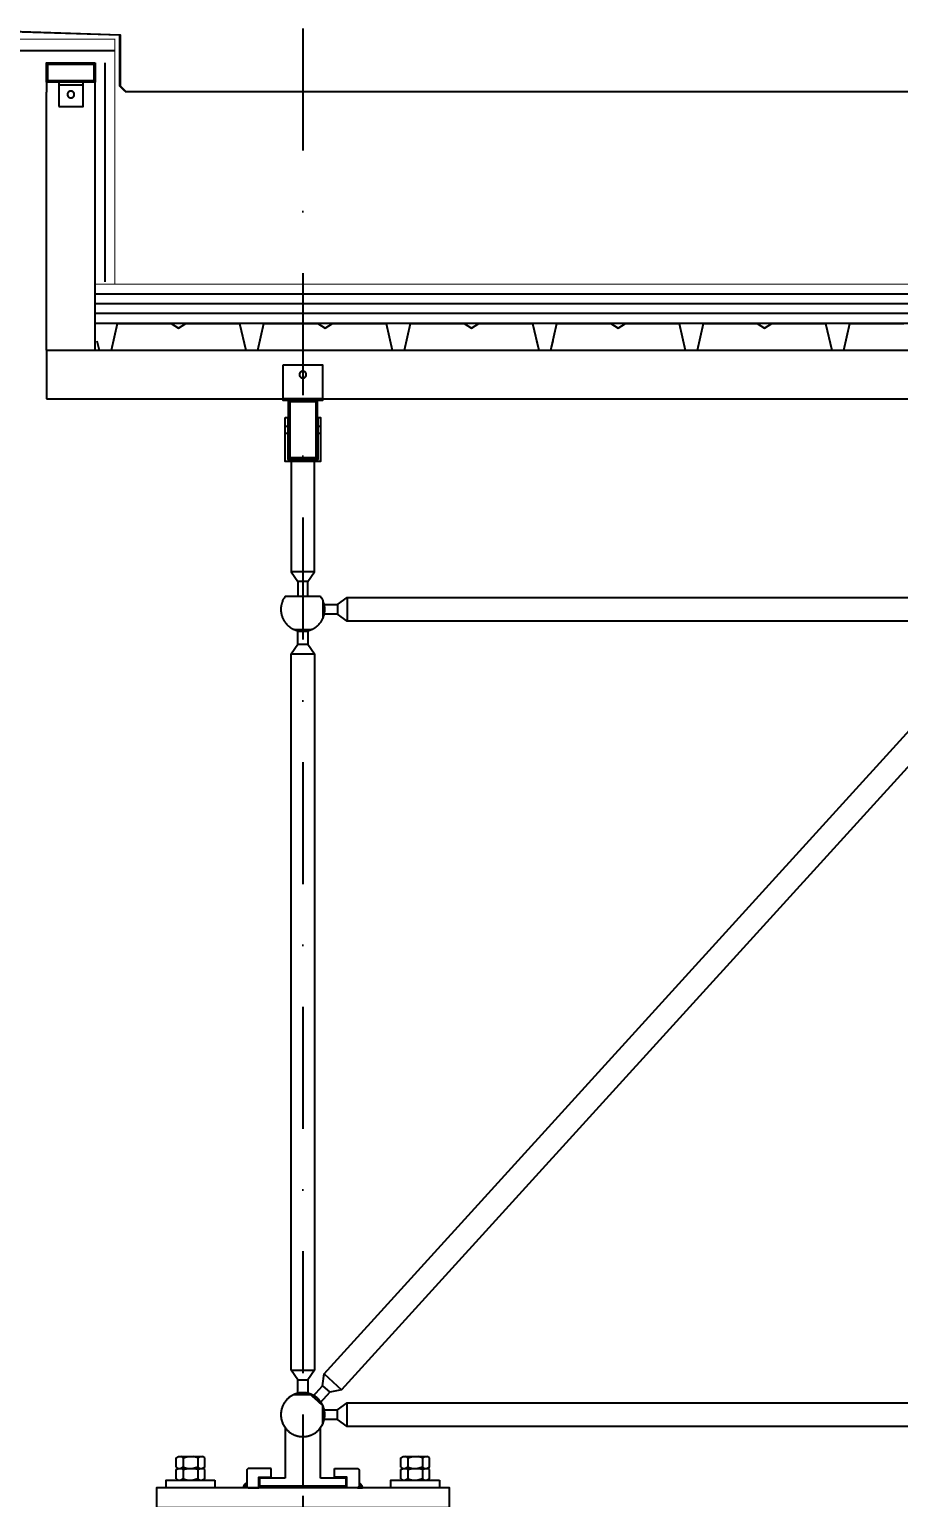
# Model space of a CAD drawing. Header units: centimetres. Extents: x 77182 to 116086, y 20619 to 33555.
# Drawn here: x 94008.7 to 94186.7, y 22546.4 to 22847.2 of the extents above; entities that cross this region are included whole.
import ezdxf

# ---------------------------------------------------------------- set-up
doc = ezdxf.new("R2010")
doc.units = ezdxf.units.CM
doc.header["$LTSCALE"] = 100
doc.linetypes.add('DASHDOT2', pattern=[0.5, 0.25, -0.125, 0, -0.125])
doc.layers.add('00_USK-ASIK_60.120.4_S235', color=3, linetype='Continuous', lineweight=25)
for name, color, linetype in [('A-ANNO-DIMS', 187, 'Continuous'), ('A-ANNO-GRID', 155, 'DASHDOT2'), ('A-ELEV-02', 253, 'Continuous'), ('A-ELEV-04', 250, 'Continuous'), ('A-WALL-INSL', 249, 'Continuous'), ('A-WALL-SNWPNL', 200, 'Continuous'), ('A-WALL-STEL', 202, 'Continuous'), ('S-STEL', 3, 'Continuous')]:
    doc.layers.add(name, color=color, linetype=linetype)
doc.styles.add('Fields_100', font='act_simplex.shx', dxfattribs={"width": 0.8, "height": 20})
doc.linetypes.add('BATTING', pattern='A,0.00254,-2.54,[134,ltypeshp.shx,S=2.54,R=0,X=-2.54,Y=0],-5.08,[134,ltypeshp.shx,S=2.54,R=180,X=2.54,Y=0],-2.54', length=10.16254)
doc.dimstyles.new('FIELDS_100', dxfattribs={"dimscale": 0, "dimtxt": 20, "dimasz": 5, "dimexe": 5, "dimexo": 5, "dimgap": 5, "dimtad": 0, "dimdec": 0, "dimzin": 0, "dimdsep": 46, "dimtxsty": 'Fields_100', "dimblk": 'DOT', "dimcen": 0.09, "dimclrt": 50, "dimadec": 0, "dimazin": 0, "dimtfac": 1, "dimtdec": 0, "dimtix": 1, "dimtofl": 0, "dimtmove": 1, "dimatfit": 3, "dimfxl": 5, "dimfxlon": 1, "dimtolj": 1, "dimtzin": 0, "dimarcsym": 0})

# ---------------------------------------------------------------- blocks, each defined once
blk = doc.blocks.new('SOMUN')
for p, q in [((-9.8, 7.1), (-8.2, 8)), ((-9.8, 0.9), (-9.8, 7.1)), ((-9.8, 0.9), (-8.2, 0)), ((-8.2, 8), (-5, 8)), ((-8.2, 0), (-5, 0)), ((-5, 7.1), (-6.6, 8)), ((-5, 0.9), (-6.6, 0)), ((-5, 8), (5, 8)), ((-5, 7.1), (-1.7, 8)), ((-5, 7.1), (-5, 0.9)), ((-5, 0.9), (-1.7, 0)), ((-5, 0), (5, 0)), ((5, 7.1), (1.7, 8)), ((5, 0.9), (1.7, 0)), ((5, 8), (8.2, 8)), ((5, 7.1), (6.6, 8)), ((5, 7.1), (5, 0.9)), ((5, 0.9), (6.6, 0)), ((5, 0), (8.2, 0)), ((9.8, 7.1), (8.2, 8)), ((9.8, 0.9), (8.2, 0)), ((9.8, 0.9), (9.8, 7.1))]:
    blk.add_line(p, q)
blk = doc.blocks.new('_Dot')
at = {"color": 0, "linetype": 'ByBlock', "lineweight": -2}
blk.add_line((-0.5, 0), (-1, 0), dxfattribs=at)
at = {"color": 0, "linetype": 'ByBlock', "const_width": 0.5}
blk.add_lwpolyline([(-0.25, 0, 1), (0.25, 0, 1)], format="xyb", close=True, dxfattribs=at)
blk = doc.blocks.new('*D12')
at = {"layer": 'A-ANNO-DIMS', "color": 0, "lineweight": -2, "transparency": 16777216}
for p, q in [((94064.7, 23343.48), (94064.7, 23353.48)), ((95864.7, 23343.48), (95864.7, 23353.48)), ((94069.7, 23348.48), (94933.03, 23348.48)), ((95859.7, 23348.48), (94996.36, 23348.48))]:
    blk.add_line(p, q, dxfattribs=at)
at = {"layer": 'DEFPOINTS', "color": 0, "transparency": 16777216}
for p in [(95864.7, 23348.48), (94064.7, 22503.48), (95864.7, 22503.48)]:
    blk.add_point(p, dxfattribs=at)
at = {"layer": 'A-ANNO-DIMS', "color": 0, "lineweight": -2, "transparency": 16777216, "xscale": 5, "yscale": 5, "zscale": 5, "rotation": 180}
blk.add_blockref('_Dot', (94064.7, 23348.48), dxfattribs=at)
at = {"layer": 'A-ANNO-DIMS', "color": 0, "lineweight": -2, "transparency": 16777216, "xscale": 5, "yscale": 5, "zscale": 5}
blk.add_blockref('_Dot', (95864.7, 23348.48), dxfattribs=at)
at = {"layer": 'A-ANNO-DIMS', "color": 50, "transparency": 16777216, "insert": (94964.7, 23348.48), "char_height": 20, "attachment_point": 5, "style": 'Fields_100'}
blk.add_mtext('\\A1;1800', dxfattribs=at)

msp = doc.modelspace()

# ---------------------------------------------------------------- hatches: boundary and pattern name
at = {"layer": 'A-ELEV-02'}
for points in [[(94053.2, 22548.69), (94053.5, 22548.39), (94052.5, 22548.39), (94052.5, 22548.42), (94052.5, 22548.45), (94052.5, 22548.49), (94052.51, 22548.52), (94052.51, 22548.56), (94052.52, 22548.59), (94052.53, 22548.62), (94052.53, 22548.66), (94052.54, 22548.69), (94052.56, 22548.72), (94052.57, 22548.75), (94052.58, 22548.79), (94052.59, 22548.82), (94052.61, 22548.85), (94052.63, 22548.88), (94052.64, 22548.91), (94052.66, 22548.94), (94052.68, 22548.96), (94052.7, 22548.99), (94052.72, 22549.02), (94052.74, 22549.04), (94052.77, 22549.07), (94052.79, 22549.09), (94052.82, 22549.12), (94052.84, 22549.14), (94052.87, 22549.16), (94052.89, 22549.18), (94052.92, 22549.2), (94052.95, 22549.22), (94052.98, 22549.24), (94053.01, 22549.26), (94053.04, 22549.28), (94053.07, 22549.29), (94053.1, 22549.3), (94053.13, 22549.32), (94053.17, 22549.33), (94053.2, 22549.34)], [(94076.2, 22548.69), (94075.9, 22548.39), (94076.9, 22548.39), (94076.9, 22548.42), (94076.9, 22548.45), (94076.89, 22548.49), (94076.89, 22548.52), (94076.88, 22548.56), (94076.88, 22548.59), (94076.87, 22548.62), (94076.86, 22548.66), (94076.85, 22548.69), (94076.84, 22548.72), (94076.83, 22548.75), (94076.81, 22548.79), (94076.8, 22548.82), (94076.78, 22548.85), (94076.77, 22548.88), (94076.75, 22548.91), (94076.73, 22548.94), (94076.71, 22548.96), (94076.69, 22548.99), (94076.67, 22549.02), (94076.65, 22549.04), (94076.63, 22549.07), (94076.6, 22549.09), (94076.58, 22549.12), (94076.55, 22549.14), (94076.53, 22549.16), (94076.5, 22549.18), (94076.47, 22549.2), (94076.44, 22549.22), (94076.42, 22549.24), (94076.39, 22549.26), (94076.36, 22549.28), (94076.32, 22549.29), (94076.29, 22549.3), (94076.26, 22549.32), (94076.23, 22549.33), (94076.2, 22549.34)]]:
    msp.add_hatch(color=256, dxfattribs=at).paths.add_polyline_path(points, flags=0)

# ---------------------------------------------------------------- linework, layer by layer
msp.add_lwpolyline([(94034.7, 22544.39), (94094.7, 22544.39), (94094.7, 22548.39), (94034.7, 22548.39)], close=True)
at = {"elevation": 0}
for points in [[(94046.7, 22549.99), (94046.7, 22548.39), (94036.7, 22548.39), (94036.7, 22549.99), (94046.7, 22549.99)], [(94092.7, 22549.99), (94092.7, 22548.39), (94082.7, 22548.39), (94082.7, 22549.99), (94092.7, 22549.99)]]:
    msp.add_lwpolyline(points, dxfattribs=at)
at = {"layer": '00_USK-ASIK_60.120.4_S235', "ltscale": 30}
msp.add_lwpolyline([(94012.2, 22840.39), (94012.2, 22834.39)], dxfattribs=at)
at = {"layer": 'A-ANNO-GRID'}
msp.add_lwpolyline([(94064.7, 23398.48), (94064.7, 21665.39)], dxfattribs=at)
at = {"layer": 'A-ELEV-02'}
for points in [[(94022.2, 22840.39), (94022.2, 22836.39), (94012.2, 22836.39), (94012.2, 22840.39)], [(94021.9, 22840.09), (94021.9, 22836.69), (94012.5, 22836.69), (94012.5, 22840.09)], [(94014.7, 22831.39), (94019.7, 22831.39), (94019.7, 22836.39), (94014.7, 22836.39)], [(94017.9, 22833.89), (94017.9, 22833.9), (94017.9, 22833.92), (94017.9, 22833.93), (94017.89, 22833.95), (94017.89, 22833.97), (94017.89, 22833.98), (94017.89, 22834), (94017.89, 22834.01), (94017.88, 22834.03), (94017.88, 22834.05), (94017.87, 22834.06), (94017.87, 22834.08), (94017.87, 22834.1), (94017.86, 22834.11), (94017.85, 22834.13), (94017.85, 22834.14), (94017.84, 22834.16), (94017.83, 22834.18), (94017.83, 22834.19), (94017.82, 22834.21), (94017.81, 22834.22), (94017.8, 22834.24), (94017.79, 22834.25), (94017.78, 22834.27), (94017.77, 22834.28), (94017.76, 22834.3), (94017.75, 22834.31), (94017.74, 22834.33), (94017.73, 22834.34), (94017.72, 22834.36), (94017.71, 22834.37), (94017.69, 22834.38), (94017.68, 22834.39), (94017.67, 22834.41), (94017.65, 22834.42), (94017.64, 22834.43), (94017.62, 22834.44), (94017.61, 22834.45), (94017.6, 22834.46), (94017.58, 22834.47), (94017.57, 22834.48), (94017.55, 22834.49), (94017.53, 22834.5), (94017.52, 22834.51), (94017.5, 22834.52), (94017.49, 22834.52), (94017.47, 22834.53), (94017.46, 22834.54), (94017.44, 22834.54), (94017.42, 22834.55), (94017.41, 22834.55), (94017.39, 22834.56), (94017.37, 22834.56), (94017.36, 22834.57), (94017.34, 22834.57), (94017.32, 22834.57), (94017.31, 22834.58), (94017.29, 22834.58), (94017.28, 22834.58), (94017.26, 22834.58), (94017.24, 22834.59), (94017.23, 22834.59), (94017.21, 22834.59), (94017.2, 22834.59), (94017.18, 22834.59), (94017.17, 22834.59), (94017.15, 22834.59), (94017.13, 22834.58), (94017.12, 22834.58), (94017.1, 22834.58), (94017.09, 22834.58), (94017.07, 22834.57), (94017.05, 22834.57), (94017.04, 22834.57), (94017.02, 22834.56), (94017, 22834.56), (94016.99, 22834.55), (94016.97, 22834.55), (94016.96, 22834.54), (94016.94, 22834.54), (94016.92, 22834.53), (94016.91, 22834.52), (94016.89, 22834.52), (94016.88, 22834.51), (94016.86, 22834.5), (94016.84, 22834.49), (94016.83, 22834.48), (94016.81, 22834.47), (94016.8, 22834.46), (94016.78, 22834.45), (94016.77, 22834.44), (94016.76, 22834.43), (94016.74, 22834.42), (94016.73, 22834.41), (94016.72, 22834.39), (94016.7, 22834.38), (94016.69, 22834.37), (94016.68, 22834.36), (94016.67, 22834.34), (94016.65, 22834.33), (94016.64, 22834.31), (94016.63, 22834.3), (94016.62, 22834.28), (94016.61, 22834.27), (94016.6, 22834.25), (94016.59, 22834.24), (94016.58, 22834.22), (94016.58, 22834.21), (94016.57, 22834.19), (94016.56, 22834.18), (94016.55, 22834.16), (94016.55, 22834.14), (94016.54, 22834.13), (94016.53, 22834.11), (94016.53, 22834.1), (94016.52, 22834.08), (94016.52, 22834.06), (94016.52, 22834.05), (94016.51, 22834.03), (94016.51, 22834.01), (94016.51, 22834), (94016.5, 22833.98), (94016.5, 22833.97), (94016.5, 22833.95), (94016.5, 22833.93), (94016.5, 22833.92), (94016.5, 22833.9), (94016.5, 22833.89), (94016.5, 22833.87), (94016.5, 22833.86), (94016.5, 22833.84), (94016.5, 22833.82), (94016.5, 22833.81), (94016.5, 22833.79), (94016.51, 22833.78), (94016.51, 22833.76), (94016.51, 22833.74), (94016.52, 22833.73), (94016.52, 22833.71), (94016.52, 22833.69), (94016.53, 22833.68), (94016.53, 22833.66), (94016.54, 22833.65), (94016.55, 22833.63), (94016.55, 22833.61), (94016.56, 22833.6), (94016.57, 22833.58), (94016.58, 22833.57), (94016.58, 22833.55), (94016.59, 22833.53), (94016.6, 22833.52), (94016.61, 22833.5), (94016.62, 22833.49), (94016.63, 22833.47), (94016.64, 22833.46), (94016.65, 22833.45), (94016.67, 22833.43), (94016.68, 22833.42), (94016.69, 22833.4), (94016.7, 22833.39), (94016.72, 22833.38), (94016.73, 22833.37), (94016.74, 22833.35), (94016.76, 22833.34), (94016.77, 22833.33), (94016.78, 22833.32), (94016.8, 22833.31), (94016.81, 22833.3), (94016.83, 22833.29), (94016.84, 22833.28), (94016.86, 22833.27), (94016.88, 22833.26), (94016.89, 22833.26), (94016.91, 22833.25), (94016.92, 22833.24), (94016.94, 22833.24), (94016.96, 22833.23), (94016.97, 22833.22), (94016.99, 22833.22), (94017, 22833.21), (94017.02, 22833.21), (94017.04, 22833.21), (94017.05, 22833.2), (94017.07, 22833.2), (94017.09, 22833.2), (94017.1, 22833.19), (94017.12, 22833.19), (94017.13, 22833.19), (94017.15, 22833.19), (94017.17, 22833.19), (94017.18, 22833.19), (94017.2, 22833.19), (94017.21, 22833.19), (94017.23, 22833.19), (94017.24, 22833.19), (94017.26, 22833.19), (94017.28, 22833.19), (94017.29, 22833.19), (94017.31, 22833.2), (94017.32, 22833.2), (94017.34, 22833.2), (94017.36, 22833.21), (94017.37, 22833.21), (94017.39, 22833.21), (94017.41, 22833.22), (94017.42, 22833.22), (94017.44, 22833.23), (94017.46, 22833.24), (94017.47, 22833.24), (94017.49, 22833.25), (94017.5, 22833.26), (94017.52, 22833.26), (94017.53, 22833.27), (94017.55, 22833.28), (94017.57, 22833.29), (94017.58, 22833.3), (94017.6, 22833.31), (94017.61, 22833.32), (94017.62, 22833.33), (94017.64, 22833.34), (94017.65, 22833.35), (94017.67, 22833.37), (94017.68, 22833.38), (94017.69, 22833.39), (94017.71, 22833.4), (94017.72, 22833.42), (94017.73, 22833.43), (94017.74, 22833.45), (94017.75, 22833.46), (94017.76, 22833.47), (94017.77, 22833.49), (94017.78, 22833.5), (94017.79, 22833.52), (94017.8, 22833.53), (94017.81, 22833.55), (94017.82, 22833.57), (94017.83, 22833.58), (94017.83, 22833.6), (94017.84, 22833.61), (94017.85, 22833.63), (94017.85, 22833.65), (94017.86, 22833.66), (94017.87, 22833.68), (94017.87, 22833.69), (94017.87, 22833.71), (94017.88, 22833.73), (94017.88, 22833.74), (94017.89, 22833.76), (94017.89, 22833.78), (94017.89, 22833.79), (94017.89, 22833.81), (94017.89, 22833.82), (94017.9, 22833.84), (94017.9, 22833.86), (94017.9, 22833.87)], [(94060.7, 22778.49), (94068.7, 22778.49), (94068.7, 22771.19), (94060.7, 22771.19)], [(94065.4, 22776.49), (94065.4, 22776.5), (94065.4, 22776.52), (94065.4, 22776.53), (94065.39, 22776.55), (94065.39, 22776.57), (94065.39, 22776.58), (94065.39, 22776.6), (94065.39, 22776.61), (94065.38, 22776.63), (94065.38, 22776.65), (94065.37, 22776.66), (94065.37, 22776.68), (94065.37, 22776.7), (94065.36, 22776.71), (94065.35, 22776.73), (94065.35, 22776.74), (94065.34, 22776.76), (94065.33, 22776.78), (94065.33, 22776.79), (94065.32, 22776.81), (94065.31, 22776.82), (94065.3, 22776.84), (94065.29, 22776.85), (94065.28, 22776.87), (94065.27, 22776.88), (94065.26, 22776.9), (94065.25, 22776.91), (94065.24, 22776.93), (94065.23, 22776.94), (94065.22, 22776.96), (94065.21, 22776.97), (94065.19, 22776.98), (94065.18, 22776.99), (94065.17, 22777.01), (94065.15, 22777.02), (94065.14, 22777.03), (94065.12, 22777.04), (94065.11, 22777.05), (94065.1, 22777.06), (94065.08, 22777.07), (94065.07, 22777.08), (94065.05, 22777.09), (94065.03, 22777.1), (94065.02, 22777.11), (94065, 22777.12), (94064.99, 22777.12), (94064.97, 22777.13), (94064.96, 22777.14), (94064.94, 22777.14), (94064.92, 22777.15), (94064.91, 22777.15), (94064.89, 22777.16), (94064.87, 22777.16), (94064.86, 22777.17), (94064.84, 22777.17), (94064.82, 22777.17), (94064.81, 22777.18), (94064.79, 22777.18), (94064.78, 22777.18), (94064.76, 22777.18), (94064.74, 22777.19), (94064.73, 22777.19), (94064.71, 22777.19), (94064.7, 22777.19), (94064.68, 22777.19), (94064.67, 22777.19), (94064.65, 22777.19), (94064.63, 22777.18), (94064.62, 22777.18), (94064.6, 22777.18), (94064.59, 22777.18), (94064.57, 22777.17), (94064.55, 22777.17), (94064.54, 22777.17), (94064.52, 22777.16), (94064.5, 22777.16), (94064.49, 22777.15), (94064.47, 22777.15), (94064.46, 22777.14), (94064.44, 22777.14), (94064.42, 22777.13), (94064.41, 22777.12), (94064.39, 22777.12), (94064.38, 22777.11), (94064.36, 22777.1), (94064.34, 22777.09), (94064.33, 22777.08), (94064.31, 22777.07), (94064.3, 22777.06), (94064.28, 22777.05), (94064.27, 22777.04), (94064.26, 22777.03), (94064.24, 22777.02), (94064.23, 22777.01), (94064.22, 22776.99), (94064.2, 22776.98), (94064.19, 22776.97), (94064.18, 22776.96), (94064.17, 22776.94), (94064.15, 22776.93), (94064.14, 22776.91), (94064.13, 22776.9), (94064.12, 22776.88), (94064.11, 22776.87), (94064.1, 22776.85), (94064.09, 22776.84), (94064.08, 22776.82), (94064.08, 22776.81), (94064.07, 22776.79), (94064.06, 22776.78), (94064.05, 22776.76), (94064.05, 22776.74), (94064.04, 22776.73), (94064.03, 22776.71), (94064.03, 22776.7), (94064.02, 22776.68), (94064.02, 22776.66), (94064.02, 22776.65), (94064.01, 22776.63), (94064.01, 22776.61), (94064.01, 22776.6), (94064, 22776.58), (94064, 22776.57), (94064, 22776.55), (94064, 22776.53), (94064, 22776.52), (94064, 22776.5), (94064, 22776.49), (94064, 22776.47), (94064, 22776.46), (94064, 22776.44), (94064, 22776.42), (94064, 22776.41), (94064, 22776.39), (94064.01, 22776.38), (94064.01, 22776.36), (94064.01, 22776.34), (94064.02, 22776.33), (94064.02, 22776.31), (94064.02, 22776.29), (94064.03, 22776.28), (94064.03, 22776.26), (94064.04, 22776.25), (94064.05, 22776.23), (94064.05, 22776.21), (94064.06, 22776.2), (94064.07, 22776.18), (94064.08, 22776.17), (94064.08, 22776.15), (94064.09, 22776.13), (94064.1, 22776.12), (94064.11, 22776.1), (94064.12, 22776.09), (94064.13, 22776.07), (94064.14, 22776.06), (94064.15, 22776.05), (94064.17, 22776.03), (94064.18, 22776.02), (94064.19, 22776), (94064.2, 22775.99), (94064.22, 22775.98), (94064.23, 22775.97), (94064.24, 22775.95), (94064.26, 22775.94), (94064.27, 22775.93), (94064.28, 22775.92), (94064.3, 22775.91), (94064.31, 22775.9), (94064.33, 22775.89), (94064.34, 22775.88), (94064.36, 22775.87), (94064.38, 22775.86), (94064.39, 22775.86), (94064.41, 22775.85), (94064.42, 22775.84), (94064.44, 22775.84), (94064.46, 22775.83), (94064.47, 22775.82), (94064.49, 22775.82), (94064.5, 22775.81), (94064.52, 22775.81), (94064.54, 22775.81), (94064.55, 22775.8), (94064.57, 22775.8), (94064.59, 22775.8), (94064.6, 22775.79), (94064.62, 22775.79), (94064.63, 22775.79), (94064.65, 22775.79), (94064.67, 22775.79), (94064.68, 22775.79), (94064.7, 22775.79), (94064.71, 22775.79), (94064.73, 22775.79), (94064.74, 22775.79), (94064.76, 22775.79), (94064.78, 22775.79), (94064.79, 22775.79), (94064.81, 22775.8), (94064.82, 22775.8), (94064.84, 22775.8), (94064.86, 22775.81), (94064.87, 22775.81), (94064.89, 22775.81), (94064.91, 22775.82), (94064.92, 22775.82), (94064.94, 22775.83), (94064.96, 22775.84), (94064.97, 22775.84), (94064.99, 22775.85), (94065, 22775.86), (94065.02, 22775.86), (94065.03, 22775.87), (94065.05, 22775.88), (94065.07, 22775.89), (94065.08, 22775.9), (94065.1, 22775.91), (94065.11, 22775.92), (94065.12, 22775.93), (94065.14, 22775.94), (94065.15, 22775.95), (94065.17, 22775.97), (94065.18, 22775.98), (94065.19, 22775.99), (94065.21, 22776), (94065.22, 22776.02), (94065.23, 22776.03), (94065.24, 22776.05), (94065.25, 22776.06), (94065.26, 22776.07), (94065.27, 22776.09), (94065.28, 22776.1), (94065.29, 22776.12), (94065.3, 22776.13), (94065.31, 22776.15), (94065.32, 22776.17), (94065.33, 22776.18), (94065.33, 22776.2), (94065.34, 22776.21), (94065.35, 22776.23), (94065.35, 22776.25), (94065.36, 22776.26), (94065.37, 22776.28), (94065.37, 22776.29), (94065.37, 22776.31), (94065.38, 22776.33), (94065.38, 22776.34), (94065.39, 22776.36), (94065.39, 22776.38), (94065.39, 22776.39), (94065.39, 22776.41), (94065.39, 22776.42), (94065.4, 22776.44), (94065.4, 22776.46), (94065.4, 22776.47)], [(94061.1, 22767.69), (94061.6, 22767.69), (94061.6, 22759.19), (94067.8, 22759.19), (94067.8, 22767.69), (94068.3, 22767.69), (94068.3, 22758.69), (94061.1, 22758.69)], [(94066.72, 22567.09), (94068.73, 22569.31), (94069.03, 22571.74), (94206.79, 22723.28), (94209.18, 22723.81), (94211.2, 22726.03), (94212.68, 22724.68), (94210.66, 22722.46), (94210.36, 22720.03), (94072.61, 22568.5), (94070.21, 22567.97), (94068.2, 22565.75)], [(94069.2, 22563.39), (94069.2, 22563.49), (94069.19, 22563.59), (94069.19, 22563.69), (94069.18, 22563.79), (94069.17, 22563.89), (94069.16, 22564), (94069.14, 22564.1), (94069.12, 22564.21), (94069.1, 22564.31), (94069.08, 22564.41), (94069.05, 22564.52), (94069.02, 22564.62), (94068.99, 22564.73), (94068.96, 22564.83), (94068.92, 22564.94), (94068.88, 22565.04), (94068.84, 22565.15), (94068.79, 22565.25), (94068.75, 22565.35), (94068.69, 22565.45), (94068.64, 22565.55), (94068.58, 22565.65), (94068.53, 22565.75), (94068.46, 22565.85), (94068.4, 22565.94), (94068.33, 22566.04), (94068.26, 22566.13), (94068.19, 22566.22), (94068.12, 22566.31), (94068.04, 22566.4), (94067.96, 22566.49), (94067.88, 22566.57), (94067.8, 22566.65), (94067.71, 22566.73), (94067.62, 22566.81), (94067.53, 22566.88), (94067.44, 22566.95), (94067.35, 22567.02), (94067.26, 22567.09), (94067.16, 22567.15), (94067.06, 22567.21), (94066.96, 22567.27), (94066.86, 22567.33), (94066.76, 22567.38), (94066.66, 22567.43), (94066.56, 22567.48), (94066.46, 22567.53), (94066.35, 22567.57), (94066.25, 22567.61), (94066.15, 22567.65), (94066.04, 22567.68), (94065.94, 22567.71), (94065.83, 22567.74), (94065.73, 22567.77), (94065.62, 22567.79), (94065.52, 22567.81), (94065.41, 22567.83), (94065.31, 22567.84), (94065.2, 22567.86), (94065.1, 22567.87), (94065, 22567.88), (94064.9, 22567.88), (94064.8, 22567.89), (94064.7, 22567.89), (94064.6, 22567.89), (94064.5, 22567.88), (94064.4, 22567.88), (94064.29, 22567.87), (94064.19, 22567.86), (94064.09, 22567.84), (94063.98, 22567.83), (94063.88, 22567.81), (94063.77, 22567.79), (94063.67, 22567.77), (94063.56, 22567.74), (94063.46, 22567.71), (94063.35, 22567.68), (94063.25, 22567.65), (94063.15, 22567.61), (94063.04, 22567.57), (94062.94, 22567.53), (94062.83, 22567.48), (94062.73, 22567.43), (94062.63, 22567.38), (94062.53, 22567.33), (94062.43, 22567.27), (94062.33, 22567.21), (94062.24, 22567.15), (94062.14, 22567.09), (94062.04, 22567.02), (94061.95, 22566.95), (94061.86, 22566.88), (94061.77, 22566.81), (94061.68, 22566.73), (94061.6, 22566.65), (94061.52, 22566.57), (94061.43, 22566.49), (94061.36, 22566.4), (94061.28, 22566.31), (94061.2, 22566.22), (94061.13, 22566.13), (94061.06, 22566.04), (94061, 22565.94), (94060.93, 22565.85), (94060.87, 22565.75), (94060.81, 22565.65), (94060.75, 22565.55), (94060.7, 22565.45), (94060.65, 22565.35), (94060.6, 22565.25), (94060.56, 22565.15), (94060.51, 22565.04), (94060.47, 22564.94), (94060.44, 22564.83), (94060.4, 22564.73), (94060.37, 22564.62), (94060.34, 22564.52), (94060.32, 22564.41), (94060.29, 22564.31), (94060.27, 22564.21), (94060.25, 22564.1), (94060.24, 22564), (94060.23, 22563.89), (94060.22, 22563.79), (94060.21, 22563.69), (94060.2, 22563.59), (94060.2, 22563.49), (94060.2, 22563.39), (94060.2, 22563.29), (94060.2, 22563.19), (94060.21, 22563.08), (94060.22, 22562.98), (94060.23, 22562.88), (94060.24, 22562.78), (94060.25, 22562.67), (94060.27, 22562.57), (94060.29, 22562.46), (94060.32, 22562.36), (94060.34, 22562.25), (94060.37, 22562.15), (94060.4, 22562.04), (94060.44, 22561.94), (94060.47, 22561.83), (94060.51, 22561.73), (94060.56, 22561.63), (94060.6, 22561.52), (94060.65, 22561.42), (94060.7, 22561.32), (94060.75, 22561.22), (94060.81, 22561.12), (94060.87, 22561.02), (94060.93, 22560.92), (94061, 22560.83), (94061.06, 22560.73), (94061.13, 22560.64), (94061.2, 22560.55), (94061.28, 22560.46), (94061.36, 22560.37), (94061.43, 22560.29), (94061.52, 22560.2), (94061.6, 22560.12), (94061.68, 22560.04), (94061.77, 22559.97), (94061.86, 22559.89), (94061.95, 22559.82), (94062.04, 22559.75), (94062.14, 22559.68), (94062.24, 22559.62), (94062.33, 22559.56), (94062.43, 22559.5), (94062.53, 22559.44), (94062.63, 22559.39), (94062.73, 22559.34), (94062.83, 22559.29), (94062.94, 22559.25), (94063.04, 22559.2), (94063.15, 22559.16), (94063.25, 22559.13), (94063.35, 22559.09), (94063.46, 22559.06), (94063.56, 22559.03), (94063.67, 22559.01), (94063.77, 22558.98), (94063.88, 22558.96), (94063.98, 22558.94), (94064.09, 22558.93), (94064.19, 22558.92), (94064.29, 22558.9), (94064.4, 22558.9), (94064.5, 22558.89), (94064.6, 22558.89), (94064.7, 22558.89), (94064.8, 22558.89), (94064.9, 22558.89), (94065, 22558.9), (94065.1, 22558.9), (94065.2, 22558.92), (94065.31, 22558.93), (94065.41, 22558.94), (94065.52, 22558.96), (94065.62, 22558.98), (94065.73, 22559.01), (94065.83, 22559.03), (94065.94, 22559.06), (94066.04, 22559.09), (94066.15, 22559.13), (94066.25, 22559.16), (94066.35, 22559.2), (94066.46, 22559.25), (94066.56, 22559.29), (94066.66, 22559.34), (94066.76, 22559.39), (94066.86, 22559.44), (94066.96, 22559.5), (94067.06, 22559.56), (94067.16, 22559.62), (94067.26, 22559.68), (94067.35, 22559.75), (94067.44, 22559.82), (94067.53, 22559.89), (94067.62, 22559.97), (94067.71, 22560.04), (94067.8, 22560.12), (94067.88, 22560.2), (94067.96, 22560.29), (94068.04, 22560.37), (94068.12, 22560.46), (94068.19, 22560.55), (94068.26, 22560.64), (94068.33, 22560.73), (94068.4, 22560.83), (94068.46, 22560.92), (94068.53, 22561.02), (94068.58, 22561.12), (94068.64, 22561.22), (94068.69, 22561.32), (94068.75, 22561.42), (94068.79, 22561.52), (94068.84, 22561.63), (94068.88, 22561.73), (94068.92, 22561.83), (94068.96, 22561.94), (94068.99, 22562.04), (94069.02, 22562.15), (94069.05, 22562.25), (94069.08, 22562.36), (94069.1, 22562.46), (94069.12, 22562.57), (94069.14, 22562.67), (94069.16, 22562.78), (94069.17, 22562.88), (94069.18, 22562.98), (94069.19, 22563.08), (94069.19, 22563.19), (94069.2, 22563.29)], [(94058.2, 22552.39), (94053.5, 22552.39), (94053.2, 22552.09), (94053.2, 22548.69), (94053.5, 22548.39), (94055.7, 22548.39), (94055.7, 22550.59), (94058.2, 22550.59)], [(94071.2, 22552.39), (94075.9, 22552.39), (94076.2, 22552.09), (94076.2, 22548.69), (94075.9, 22548.39), (94073.7, 22548.39), (94073.7, 22550.59), (94071.2, 22550.59)]]:
    msp.add_lwpolyline(points, close=True, dxfattribs=at)
for points in [[(94022.2, 22781.49), (94022.2, 22840.39)], [(94012.2, 22781.49), (94012.2, 22834.39)], [(94014.7, 22835.89), (94019.7, 22835.89)], [(94012.2, 22781.49), (94012.2, 22771.49)], [(94012.2, 22781.49), (103009.7, 22781.49)], [(94012.2, 22771.49), (103009.7, 22771.49)], [(94068.7, 22771.49), (94060.7, 22771.49)], [(94061.1, 22765.89), (94061.6, 22765.89)], [(94061.1, 22764.49), (94061.6, 22764.49)], [(94067.8, 22765.89), (94068.3, 22765.89)], [(94067.8, 22764.49), (94068.3, 22764.49)], [(94062.28, 22758.69), (94062.28, 22736.09), (94063.7, 22734.09), (94063.7, 22731.09)], [(94065.7, 22731.09), (94065.7, 22734.09), (94067.11, 22736.09), (94067.11, 22758.69)], [(94067.11, 22736.09), (94062.28, 22736.09)], [(94065.7, 22734.09), (94063.7, 22734.09)], [(94061.1, 22731.09), (94061.01, 22730.97), (94060.93, 22730.84), (94060.85, 22730.71), (94060.77, 22730.58), (94060.7, 22730.45), (94060.63, 22730.31), (94060.56, 22730.17), (94060.51, 22730.02), (94060.45, 22729.88), (94060.43, 22729.8), (94060.4, 22729.73), (94060.38, 22729.65), (94060.36, 22729.57), (94060.34, 22729.5), (94060.32, 22729.42), (94060.3, 22729.34), (94060.28, 22729.26), (94060.27, 22729.19), (94060.26, 22729.11), (94060.24, 22729.03), (94060.23, 22728.95), (94060.22, 22728.87), (94060.22, 22728.79), (94060.21, 22728.71), (94060.2, 22728.63), (94060.2, 22728.55), (94060.2, 22728.47), (94060.2, 22728.39), (94060.2, 22728.31), (94060.2, 22728.23), (94060.2, 22728.15), (94060.21, 22728.07), (94060.21, 22727.99), (94060.22, 22727.92), (94060.23, 22727.84), (94060.24, 22727.76), (94060.25, 22727.68), (94060.28, 22727.53), (94060.31, 22727.37), (94060.35, 22727.22), (94060.39, 22727.07), (94060.44, 22726.93), (94060.49, 22726.79), (94060.55, 22726.65), (94060.61, 22726.51), (94060.67, 22726.37), (94060.74, 22726.24), (94060.81, 22726.11), (94060.89, 22725.98), (94060.98, 22725.86), (94061.07, 22725.73), (94061.16, 22725.61), (94061.26, 22725.49), (94061.36, 22725.37), (94061.47, 22725.25), (94061.52, 22725.2), (94061.58, 22725.14), (94061.64, 22725.09), (94061.69, 22725.04), (94061.75, 22724.98), (94061.81, 22724.93), (94061.88, 22724.88), (94061.94, 22724.83), (94062, 22724.78), (94062.07, 22724.74), (94062.13, 22724.69), (94062.2, 22724.65), (94062.26, 22724.6), (94062.33, 22724.56), (94062.4, 22724.52), (94062.47, 22724.48), (94062.54, 22724.44), (94062.61, 22724.4), (94062.68, 22724.36), (94062.75, 22724.33), (94062.82, 22724.3), (94062.9, 22724.26), (94062.97, 22724.23), (94063.04, 22724.2), (94063.12, 22724.17), (94063.19, 22724.15), (94063.27, 22724.12), (94063.34, 22724.1), (94063.49, 22724.05), (94063.64, 22724.01), (94063.79, 22723.98), (94063.95, 22723.95), (94064.1, 22723.93), (94064.25, 22723.91), (94064.4, 22723.9), (94064.55, 22723.89), (94064.7, 22723.89), (94064.85, 22723.89), (94065, 22723.9), (94065.15, 22723.91), (94065.3, 22723.93), (94065.45, 22723.95), (94065.6, 22723.98), (94065.75, 22724.01), (94065.9, 22724.05), (94066.05, 22724.1), (94066.13, 22724.12), (94066.2, 22724.15), (94066.28, 22724.17), (94066.35, 22724.2), (94066.43, 22724.23), (94066.5, 22724.26), (94066.57, 22724.3), (94066.64, 22724.33), (94066.71, 22724.36), (94066.79, 22724.4), (94066.86, 22724.44), (94066.93, 22724.48), (94066.99, 22724.52), (94067.06, 22724.56), (94067.13, 22724.6), (94067.2, 22724.65), (94067.26, 22724.69), (94067.33, 22724.74), (94067.39, 22724.78), (94067.46, 22724.83), (94067.52, 22724.88), (94067.58, 22724.93), (94067.64, 22724.98), (94067.7, 22725.04), (94067.76, 22725.09), (94067.82, 22725.14), (94067.87, 22725.2), (94067.93, 22725.25), (94068.04, 22725.37), (94068.14, 22725.49), (94068.24, 22725.61), (94068.33, 22725.73), (94068.42, 22725.86), (94068.5, 22725.98), (94068.58, 22726.11), (94068.65, 22726.24), (94068.72, 22726.37), (94068.79, 22726.51), (94068.85, 22726.65), (94068.9, 22726.79), (94068.95, 22726.93), (94069, 22727.07), (94069.04, 22727.22), (94069.08, 22727.37), (94069.11, 22727.53), (94069.14, 22727.68), (94069.15, 22727.76), (94069.16, 22727.84), (94069.17, 22727.92), (94069.18, 22727.99), (94069.19, 22728.07), (94069.19, 22728.15), (94069.19, 22728.23), (94069.2, 22728.31), (94069.2, 22728.39), (94069.2, 22728.47), (94069.19, 22728.55), (94069.19, 22728.63), (94069.19, 22728.71), (94069.18, 22728.79), (94069.17, 22728.87), (94069.16, 22728.95), (94069.15, 22729.03), (94069.14, 22729.11), (94069.13, 22729.19), (94069.11, 22729.26), (94069.09, 22729.34), (94069.08, 22729.42), (94069.06, 22729.5), (94069.04, 22729.57), (94069.02, 22729.65), (94068.99, 22729.73), (94068.97, 22729.8), (94068.94, 22729.88), (94068.89, 22730.02), (94068.83, 22730.17), (94068.77, 22730.31), (94068.7, 22730.45), (94068.63, 22730.58), (94068.55, 22730.71), (94068.47, 22730.84), (94068.38, 22730.97), (94068.3, 22731.09)], [(94061.1, 22731.09), (94068.3, 22731.09)], [(94068.8, 22729.39), (94071.8, 22729.39), (94073.8, 22730.8), (94205.6, 22730.8), (94207.6, 22729.39), (94210.6, 22729.39)], [(94068.8, 22730.24), (94068.8, 22726.53)], [(94071.8, 22729.39), (94071.8, 22727.39)], [(94073.8, 22730.8), (94073.8, 22725.97)], [(94210.6, 22727.39), (94207.6, 22727.39), (94205.6, 22725.97), (94073.8, 22725.97), (94071.8, 22727.39), (94068.8, 22727.39)], [(94063.7, 22567.49), (94063.7, 22570.49), (94062.28, 22572.49), (94062.28, 22719.29), (94063.7, 22721.29), (94063.7, 22724.29)], [(94062.84, 22724.29), (94066.55, 22724.29)], [(94065.7, 22724.29), (94065.7, 22721.29), (94067.11, 22719.29), (94067.11, 22572.49), (94065.7, 22570.49), (94065.7, 22567.49)], [(94063.7, 22721.29), (94065.7, 22721.29)], [(94062.28, 22719.29), (94067.11, 22719.29)], [(94062.28, 22572.49), (94067.11, 22572.49)], [(94063.7, 22570.49), (94065.7, 22570.49)], [(94068.73, 22569.31), (94070.21, 22567.97)], [(94069.03, 22571.74), (94072.61, 22568.5)], [(94068.3, 22560.69), (94068.38, 22560.81), (94068.47, 22560.93), (94068.55, 22561.06), (94068.63, 22561.19), (94068.7, 22561.33), (94068.77, 22561.46), (94068.83, 22561.61), (94068.89, 22561.75), (94068.94, 22561.9), (94068.97, 22561.97), (94068.99, 22562.05), (94069.02, 22562.12), (94069.04, 22562.2), (94069.06, 22562.28), (94069.08, 22562.35), (94069.09, 22562.43), (94069.11, 22562.51), (94069.13, 22562.59), (94069.14, 22562.67), (94069.15, 22562.74), (94069.16, 22562.82), (94069.17, 22562.9), (94069.18, 22562.98), (94069.19, 22563.06), (94069.19, 22563.14), (94069.19, 22563.22), (94069.2, 22563.3), (94069.2, 22563.38), (94069.2, 22563.46), (94069.19, 22563.54), (94069.19, 22563.62), (94069.19, 22563.7), (94069.18, 22563.78), (94069.17, 22563.86), (94069.16, 22563.94), (94069.15, 22564.01), (94069.14, 22564.09), (94069.11, 22564.25), (94069.08, 22564.4), (94069.04, 22564.55), (94069, 22564.7), (94068.95, 22564.84), (94068.9, 22564.99), (94068.85, 22565.13), (94068.79, 22565.27), (94068.72, 22565.4), (94068.65, 22565.53), (94068.58, 22565.66), (94068.5, 22565.79), (94068.42, 22565.92), (94068.33, 22566.04), (94068.24, 22566.17), (94068.14, 22566.29), (94068.04, 22566.4), (94067.93, 22566.52), (94067.87, 22566.58), (94067.82, 22566.63), (94067.76, 22566.68), (94067.7, 22566.74), (94067.64, 22566.79), (94067.58, 22566.84), (94067.52, 22566.89), (94067.46, 22566.94), (94067.39, 22566.99), (94067.33, 22567.04), (94067.26, 22567.08), (94067.2, 22567.13), (94067.13, 22567.17), (94067.06, 22567.21), (94066.99, 22567.26), (94066.93, 22567.3), (94066.86, 22567.34), (94066.79, 22567.37), (94066.71, 22567.41), (94066.64, 22567.44), (94066.57, 22567.48), (94066.5, 22567.51), (94066.43, 22567.54), (94066.35, 22567.57), (94066.28, 22567.6), (94066.2, 22567.63), (94066.13, 22567.65), (94066.05, 22567.68), (94065.9, 22567.72), (94065.75, 22567.76), (94065.6, 22567.79), (94065.45, 22567.82), (94065.3, 22567.85), (94065.15, 22567.86), (94065, 22567.88), (94064.85, 22567.88), (94064.7, 22567.89), (94064.55, 22567.88), (94064.4, 22567.88), (94064.25, 22567.86), (94064.1, 22567.85), (94063.95, 22567.82), (94063.79, 22567.79), (94063.64, 22567.76), (94063.49, 22567.72), (94063.34, 22567.68), (94063.27, 22567.65), (94063.19, 22567.63), (94063.12, 22567.6), (94063.04, 22567.57), (94062.97, 22567.54), (94062.9, 22567.51), (94062.82, 22567.48), (94062.75, 22567.44), (94062.68, 22567.41), (94062.61, 22567.37), (94062.54, 22567.34), (94062.47, 22567.3), (94062.4, 22567.26), (94062.33, 22567.21), (94062.26, 22567.17), (94062.2, 22567.13), (94062.13, 22567.08), (94062.07, 22567.04), (94062, 22566.99), (94061.94, 22566.94), (94061.88, 22566.89), (94061.81, 22566.84), (94061.75, 22566.79), (94061.69, 22566.74), (94061.64, 22566.68), (94061.58, 22566.63), (94061.52, 22566.58), (94061.47, 22566.52), (94061.36, 22566.4), (94061.26, 22566.29), (94061.16, 22566.17), (94061.07, 22566.04), (94060.98, 22565.92), (94060.89, 22565.79), (94060.81, 22565.66), (94060.74, 22565.53), (94060.67, 22565.4), (94060.61, 22565.27), (94060.55, 22565.13), (94060.49, 22564.99), (94060.44, 22564.84), (94060.39, 22564.7), (94060.35, 22564.55), (94060.31, 22564.4), (94060.28, 22564.25), (94060.25, 22564.09), (94060.24, 22564.01), (94060.23, 22563.94), (94060.22, 22563.86), (94060.21, 22563.78), (94060.21, 22563.7), (94060.2, 22563.62), (94060.2, 22563.54), (94060.2, 22563.46), (94060.2, 22563.38), (94060.2, 22563.3), (94060.2, 22563.22), (94060.2, 22563.14), (94060.21, 22563.06), (94060.22, 22562.98), (94060.22, 22562.9), (94060.23, 22562.82), (94060.24, 22562.74), (94060.26, 22562.67), (94060.27, 22562.59), (94060.28, 22562.51), (94060.3, 22562.43), (94060.32, 22562.35), (94060.34, 22562.28), (94060.36, 22562.2), (94060.38, 22562.12), (94060.4, 22562.05), (94060.43, 22561.97), (94060.45, 22561.9), (94060.51, 22561.75), (94060.56, 22561.61), (94060.63, 22561.46), (94060.7, 22561.33), (94060.77, 22561.19), (94060.85, 22561.06), (94060.93, 22560.93), (94061.01, 22560.81), (94061.1, 22560.69)], [(94062.84, 22567.49), (94066.55, 22567.49)], [(94066.08, 22567.67), (94068.83, 22565.17)], [(94064.7, 22563.39), (94064.7, 22548.39)], [(94068.8, 22564.39), (94071.8, 22564.39), (94073.8, 22565.8), (94355.6, 22565.8), (94357.6, 22564.39), (94360.6, 22564.39)], [(94068.8, 22561.53), (94068.8, 22565.24)], [(94071.8, 22562.39), (94071.8, 22564.39)], [(94073.8, 22560.97), (94073.8, 22565.8)], [(94061.1, 22560.69), (94061.1, 22550.39)], [(94068.3, 22550.39), (94068.3, 22560.69)], [(94360.6, 22562.39), (94357.6, 22562.39), (94355.6, 22560.97), (94073.8, 22560.97), (94071.8, 22562.39), (94068.8, 22562.39)], [(94053.2, 22549.34), (94053.18, 22549.33), (94053.16, 22549.33), (94053.14, 22549.32), (94053.13, 22549.32), (94053.11, 22549.31), (94053.09, 22549.3), (94053.07, 22549.29), (94053.06, 22549.28), (94053.04, 22549.28), (94053.02, 22549.27), (94053.01, 22549.26), (94052.99, 22549.25), (94052.97, 22549.24), (94052.96, 22549.23), (94052.94, 22549.22), (94052.92, 22549.2), (94052.91, 22549.19), (94052.89, 22549.18), (94052.87, 22549.17), (94052.86, 22549.16), (94052.84, 22549.14), (94052.83, 22549.13), (94052.81, 22549.12), (94052.8, 22549.1), (94052.78, 22549.09), (94052.77, 22549.07), (94052.76, 22549.06), (94052.74, 22549.04), (94052.73, 22549.03), (94052.72, 22549.01), (94052.7, 22548.99), (94052.69, 22548.98), (94052.68, 22548.96), (94052.67, 22548.94), (94052.66, 22548.93), (94052.65, 22548.91), (94052.64, 22548.89), (94052.62, 22548.88), (94052.62, 22548.86), (94052.61, 22548.84), (94052.6, 22548.82), (94052.59, 22548.8), (94052.58, 22548.78), (94052.57, 22548.77), (94052.56, 22548.75), (94052.56, 22548.73), (94052.55, 22548.71), (94052.54, 22548.69), (94052.54, 22548.67), (94052.53, 22548.65), (94052.53, 22548.63), (94052.52, 22548.61), (94052.52, 22548.59), (94052.52, 22548.58), (94052.51, 22548.56), (94052.51, 22548.54), (94052.51, 22548.52), (94052.5, 22548.5), (94052.5, 22548.48), (94052.5, 22548.46), (94052.5, 22548.44), (94052.5, 22548.42), (94052.5, 22548.41), (94052.5, 22548.39)], [(94053.5, 22548.39), (94052.5, 22548.39)], [(94053.5, 22548.39), (94053.2, 22548.69)], [(94061.1, 22550.39), (94055.8, 22550.39)], [(94055.8, 22550.39), (94055.8, 22548.79)], [(94055.8, 22548.79), (94073.6, 22548.79)], [(94056, 22548.39), (94056, 22548.59)], [(94056, 22548.59), (94073.39, 22548.59)], [(94073.39, 22548.39), (94056, 22548.39)], [(94056.05, 22548.59), (94056.05, 22548.79)], [(94073.6, 22550.39), (94068.3, 22550.39)], [(94073.35, 22548.59), (94073.35, 22548.79)], [(94073.39, 22548.39), (94073.39, 22548.59)], [(94073.6, 22548.79), (94073.6, 22550.39)], [(94075.9, 22548.39), (94076.2, 22548.69)], [(94075.9, 22548.39), (94076.9, 22548.39)], [(94076.9, 22548.39), (94076.9, 22548.41), (94076.9, 22548.42), (94076.9, 22548.44), (94076.89, 22548.46), (94076.89, 22548.48), (94076.89, 22548.5), (94076.89, 22548.52), (94076.89, 22548.54), (94076.88, 22548.56), (94076.88, 22548.58), (94076.88, 22548.59), (94076.87, 22548.61), (94076.87, 22548.63), (94076.86, 22548.65), (94076.86, 22548.67), (94076.85, 22548.69), (94076.84, 22548.71), (94076.84, 22548.73), (94076.83, 22548.75), (94076.82, 22548.77), (94076.82, 22548.78), (94076.81, 22548.8), (94076.8, 22548.82), (94076.79, 22548.84), (94076.78, 22548.86), (94076.77, 22548.88), (94076.76, 22548.89), (94076.75, 22548.91), (94076.74, 22548.93), (94076.73, 22548.94), (94076.72, 22548.96), (94076.7, 22548.98), (94076.69, 22548.99), (94076.68, 22549.01), (94076.67, 22549.03), (94076.65, 22549.04), (94076.64, 22549.06), (94076.63, 22549.07), (94076.61, 22549.09), (94076.6, 22549.1), (94076.58, 22549.12), (94076.57, 22549.13), (94076.55, 22549.14), (94076.54, 22549.16), (94076.52, 22549.17), (94076.51, 22549.18), (94076.49, 22549.19), (94076.47, 22549.2), (94076.46, 22549.22), (94076.44, 22549.23), (94076.42, 22549.24), (94076.41, 22549.25), (94076.39, 22549.26), (94076.37, 22549.27), (94076.36, 22549.28), (94076.34, 22549.28), (94076.32, 22549.29), (94076.3, 22549.3), (94076.29, 22549.31), (94076.27, 22549.32), (94076.25, 22549.32), (94076.23, 22549.33), (94076.22, 22549.33), (94076.2, 22549.34)]]:
    msp.add_lwpolyline(points, dxfattribs=at)
at = {"layer": 'A-ELEV-04'}
msp.add_line((94028.29, 22834.5), (112086.65, 22834.5), dxfattribs=at)
at = {"layer": 'A-WALL-INSL', "ltscale": 0.002, "const_width": 0.2}
for points in [[(94026.2, 22794.99), (94026.2, 22845.19), (93983.7, 22845.19)], [(112094.7, 22794.99), (94022.2, 22794.99)]]:
    msp.add_lwpolyline(points, dxfattribs=at)
at = {"layer": 'A-WALL-INSL', "linetype": 'BATTING', "ltscale": 0.002}
for points in [[(93989.7, 22842.89), (94026.2, 22842.89)], [(94024.2, 22795.49), (94024.2, 22840.39)], [(112094.7, 22792.99), (94022.2, 22792.99)], [(112094.7, 22788.99), (94022.2, 22788.99)]]:
    msp.add_lwpolyline(points, dxfattribs=at)
at = {"layer": 'A-WALL-INSL', "ltscale": 0.002}
for points in [[(112094.7, 22790.99), (94022.2, 22790.99)], [(112094.7, 22786.99), (94022.2, 22786.99)]]:
    msp.add_lwpolyline(points, dxfattribs=at)
at = {"layer": 'A-WALL-SNWPNL', "ltscale": 100}
for points in [[(94022.54, 22783.44), (94022.99, 22781.49), (94025.49, 22781.49), (94026.74, 22786.99), (94037.74, 22786.99), (94039.24, 22785.99), (94040.74, 22786.99), (94051.74, 22786.99), (94052.99, 22781.49), (94055.49, 22781.49), (94056.74, 22786.99), (94067.74, 22786.99), (94069.24, 22785.99), (94070.74, 22786.99), (94081.74, 22786.99), (94082.99, 22781.49), (94085.49, 22781.49), (94086.74, 22786.99), (94097.74, 22786.99), (94099.24, 22785.99), (94100.74, 22786.99), (94111.74, 22786.99), (94112.99, 22781.49), (94115.49, 22781.49), (94115.93, 22783.44)], [(94112.54, 22783.44), (94112.99, 22781.49), (94115.49, 22781.49), (94116.74, 22786.99), (94127.74, 22786.99), (94129.24, 22785.99), (94130.74, 22786.99), (94141.74, 22786.99), (94142.99, 22781.49), (94145.49, 22781.49), (94146.74, 22786.99), (94157.74, 22786.99), (94159.24, 22785.99), (94160.74, 22786.99), (94171.74, 22786.99), (94172.99, 22781.49), (94175.49, 22781.49), (94176.74, 22786.99), (94187.74, 22786.99)]]:
    msp.add_lwpolyline(points, dxfattribs=at)
at = {"layer": 'A-WALL-STEL'}
for points in [[(94004.95, 22846.83), (94027.3, 22846.13), (94027.3, 22835.63), (94028.36, 22834.57), (94028.29, 22834.5)], [(94028.29, 22834.5), (94027.2, 22835.59), (94027.2, 22846.03), (94004.95, 22846.73)]]:
    msp.add_lwpolyline(points, dxfattribs=at)
at = {"layer": 'S-STEL'}
msp.add_lwpolyline([(94067.7, 22759.19), (94067.7, 22771.19), (94061.7, 22771.19), (94061.7, 22759.19)], dxfattribs=at)
msp.add_lwpolyline([(94067.4, 22770.89), (94062, 22770.89), (94062, 22759.49), (94067.4, 22759.49)], close=True, dxfattribs=at)

# ---------------------------------------------------------------- block references
at = {"xscale": 0.3, "yscale": 0.3, "zscale": 0.3}
for p in [(94041.7, 22552.39), (94087.7, 22552.39), (94041.7, 22549.99), (94087.7, 22549.99)]:
    msp.add_blockref('SOMUN', p, dxfattribs=at)

# ---------------------------------------------------------------- dimensions: what is measured, and where the dimension line sits
at = {"layer": 'A-ANNO-DIMS'}
dim = msp.add_linear_dim(base=(95864.7, 23348.48), p1=(94064.7, 22503.48), p2=(95864.7, 22503.48), dimstyle='FIELDS_100', override={"dimscale": 1}, dxfattribs=at)
dim.commit()
dim.dimension.update_dxf_attribs({"geometry": '*D12', "text_midpoint": (94964.7, 23348.48)})

doc.saveas('drawing.dxf')
